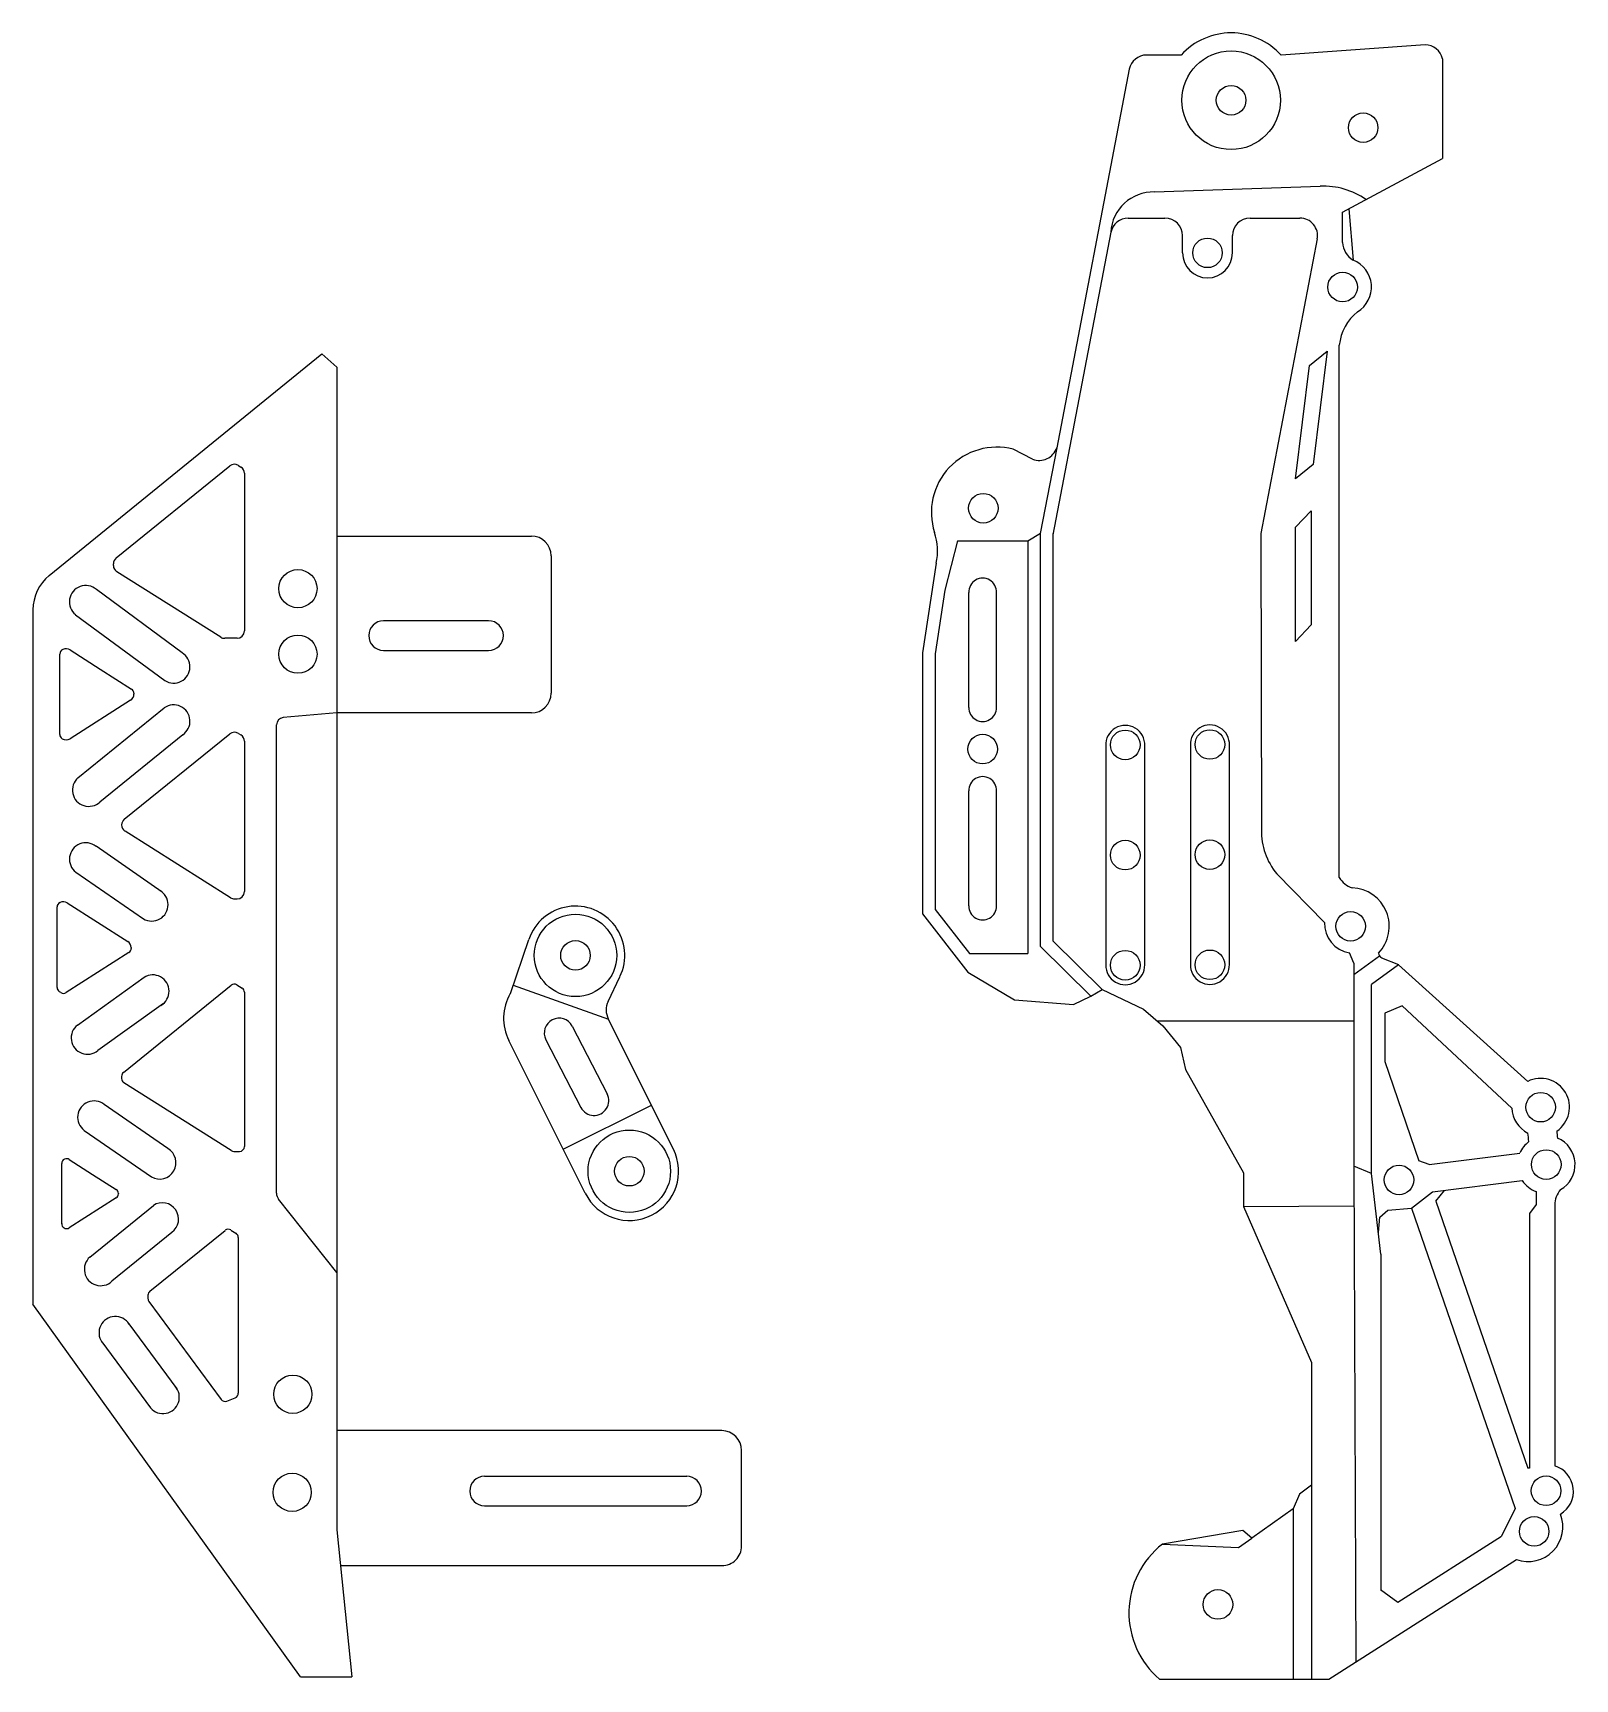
# Model space of a CAD drawing. Header units: inches. Extents: x -104 to 208, y 20 to 354.
import ezdxf

# ---------------------------------------------------------------- set-up
doc = ezdxf.new("R2010")
doc.units = ezdxf.units.IN
doc.header["$MEASUREMENT"] = 0
doc.layers.add('Addition', color=2, linetype='Continuous')

msp = doc.modelspace()

# ---------------------------------------------------------------- linework, layer by layer
for p, q in [((177.92, 352.04), (148.67, 349.97)), ((128.42, 349.97), (121.4, 349.97)), ((181.41, 349.21), (181.41, 328.98)), ((117.89, 347.07), (103.17, 270.25)), ((161.16, 318.12), (181.41, 328.98)), ((123, 322.19), (156.63, 323.35)), ((161.16, 311.96), (161.16, 318.12)), ((162.43, 318.79), (163.29, 308.34)), ((114.15, 314), (102.4, 252.63)), ((117.66, 316.9), (125.12, 316.9)), ((142.4, 316.9), (152.51, 316.9)), ((154.49, 316.79), (154.49, 316.79)), ((128.69, 309.83), (128.69, 313.32)), ((138.83, 309.83), (138.83, 313.32)), ((156.02, 312.65), (144.56, 252.87)), ((160.49, 183.07), (160.49, 291.09)), ((154.46, 286.95), (158.06, 289.89)), ((158.06, 289.89), (155.17, 266.89)), ((151.58, 263.95), (154.46, 286.95)), ((98.29, 267.96), (94.36, 269.99)), ((103.17, 270.25), (99.85, 252.87)), ((103.17, 270.25), (103.17, 270.25)), ((103.17, 270.25), (103.17, 270.25)), ((155.17, 266.89), (151.58, 263.95)), ((83.04, 251.4), (80.49, 241.42)), ((83.04, 251.4), (97.29, 251.4)), ((97.29, 251.4), (99.86, 252.93)), ((97.29, 251.4), (97.29, 167.64)), ((99.85, 252.87), (99.85, 252.87)), ((99.85, 252.87), (99.85, 169.19)), ((102.4, 252.87), (102.4, 170.25)), ((144.56, 252.87), (144.68, 192.24)), ((78.74, 246.86), (75.97, 228.66)), ((80.49, 241.42), (78.52, 228.46)), ((85.35, 217.59), (85.35, 240.91)), ((90.97, 217.59), (90.97, 240.91)), ((75.97, 228.66), (75.97, 175.74)), ((78.52, 228.46), (78.52, 176.61)), ((85.35, 177.33), (85.35, 200.65)), ((90.97, 177.33), (90.97, 200.65)), ((157.49, 173.98), (147.82, 183.84)), ((75.97, 175.74), (85.14, 163.9)), ((78.52, 176.61), (85.47, 167.64)), ((85.47, 167.64), (85.47, 167.64)), ((85.47, 167.64), (97.29, 167.64)), ((99.85, 169.19), (110.11, 158.99)), ((102.4, 170.25), (112.37, 160.35)), ((163.45, 165.69), (162.54, 167.82)), ((168.67, 167.15), (163.45, 163.33)), ((85.14, 163.9), (94.65, 158.3)), ((163.45, 165.69), (163.45, 124.5)), ((172.48, 165.39), (167.05, 161.41)), ((169.08, 166.77), (172.47, 165.41)), ((172.48, 165.39), (198.7, 141.71)), ((110.11, 158.99), (112.37, 160.35)), ((112.37, 160.35), (120.76, 156.37)), ((167.05, 123.04), (167.05, 161.41)), ((94.65, 158.3), (106.59, 157.32)), ((106.59, 157.32), (110.11, 158.99)), ((173.23, 157.03), (169.71, 155.56)), ((173.23, 157.03), (195.48, 136.32)), ((120.76, 156.37), (124.73, 152.97)), ((163.45, 153.97), (123.56, 153.97)), ((169.71, 155.56), (169.71, 145.75)), ((124.73, 152.97), (128.28, 148.57)), ((128.28, 148.57), (129.28, 144.17)), ((129.28, 144.17), (141.06, 123.17)), ((169.71, 145.75), (176.62, 125.59)), ((178.69, 124.89), (197.1, 127.19)), ((167.05, 123.04), (163.45, 124.5)), ((163.45, 124.5), (163.82, 23.92)), ((178.69, 124.89), (176.62, 125.59)), ((141.06, 123.17), (141.06, 116.36)), ((168.91, 106.66), (167.05, 123.04)), ((179.38, 119.32), (197.6, 121.59)), ((175.15, 116.03), (179.38, 119.32)), ((180.07, 117.44), (181.82, 119.62)), ((180.07, 117.44), (198.74, 63.22)), ((200.42, 119.37), (200.42, 116.72)), ((141.06, 116.36), (163.48, 116.45)), ((141.06, 116.36), (154.85, 84.67)), ((168.41, 111.06), (168.73, 114.15)), ((168.73, 114.15), (170.34, 115.62)), ((170.34, 115.62), (175.15, 116.03)), ((175.15, 116.03), (196.15, 55.05)), ((200.42, 116.72), (199.08, 114.93)), ((199.08, 114.93), (199.08, 63.25)), ((204.18, 116.65), (204.18, 63.69)), ((168.91, 106.66), (168.91, 38.61)), ((154.85, 84.67), (154.85, 59.83)), ((199.08, 63.25), (198.74, 63.22)), ((152.43, 58), (151.16, 55.02)), ((154.85, 59.83), (152.43, 58)), ((154.85, 59.83), (154.85, 20.46)), ((151.16, 55.02), (142.78, 49.06)), ((151.16, 55.02), (151.16, 20.46)), ((196.15, 55.05), (193.39, 49.48)), ((140.94, 50.62), (124.61, 47.84)), ((142.78, 49.06), (140.94, 50.62)), ((124.61, 47.84), (140.07, 47.13)), ((140.07, 47.13), (142.78, 49.06)), ((172.36, 36.04), (193.39, 49.48)), ((158.39, 20.46), (196.42, 44.75)), ((168.87, 38.64), (172.36, 36.04)), ((124.04, 20.46), (158.39, 20.46))]:
    msp.add_line(p, q)
msp.add_lwpolyline([(151.58, 230.97), (151.58, 254.15), (154.78, 257.51), (154.78, 234.33)], close=True)
for points in [[(121.04, 165.29), (121.04, 209.84, 1.040737), (113.12, 209.84), (113.12, 165.36, 1.016247), (121.04, 165.36)], [(138.21, 165.38), (138.21, 209.92, 1.040737), (130.29, 209.92), (130.29, 165.44, 1.016247), (138.21, 165.44)]]:
    msp.add_lwpolyline(points, format="xyb")
for centre, radius in [((138.55, 340.79), 10), ((138.55, 340.79), 3), ((165.33, 335.23), 3), ((133.76, 309.83), 3), ((161.16, 302.89), 3), ((88.29, 258.02), 3), ((88.16, 209.15), 3), ((117.08, 210), 3), ((134.25, 210.08), 3), ((117.08, 187.64), 3), ((134.25, 187.73), 3), ((162.79, 173.19), 3), ((117.08, 165.29), 3), ((134.25, 165.38), 3), ((201.33, 136.49), 3), ((202.46, 124.85), 3), ((172.6, 121.73), 3), ((202.42, 58.66), 3), ((200.01, 50.42), 3), ((135.88, 35.6), 3)]:
    msp.add_circle(centre, radius)
for centre, radius, start, end in [((138.55, 340.79), 13.67, 42.2153, 137.7847), ((177.92, 348.46), 3.57, 12.0371, 90), ((121.4, 346.4), 3.57, 90, 169.1548), ((122.78, 313.56), 8.64, 88.5105, 177.0878), ((157.25, 308.29), 15.08, 55.0736, 92.3738), ((117.66, 313.32), 3.57, 90, 169.1548), ((125.12, 313.32), 3.57, 360, 90), ((142.4, 313.32), 3.57, 90, 180), ((152.51, 313.32), 3.57, 349.1548, 90), ((165.54, 312.1), 4.38, 181.8531, 239.0498), ((133.76, 309.83), 5.07, 180, 0), ((161.16, 302.89), 5.85, 300.9675, 68.6961), ((161.16, 302.89), 5.85, 300.9675, 68.6961), ((170.51, 290.05), 10.08, 128.9899, 174.0496), ((91.03, 257.14), 13.27, 75.4912, 197.8113), ((99.63, 271.47), 3.75, 249.1372, 341.0591), ((67.8, 249.38), 11.22, 347.0135, 19.222), ((88.16, 241.02), 2.81, 357.7128, 182.2872), ((88.16, 217.55), 2.81, 179.0766, 0.9234), ((88.16, 200.76), 2.81, 357.7128, 182.2872), ((158.15, 192.5), 13.47, 178.9028, 219.9494), ((164.64, 185.65), 4.89, 211.9026, 251.4844), ((162.79, 173.19), 7.83, 316.0822, 87.8118), ((88.16, 177.29), 2.81, 179.0766, 0.9234), ((163.53, 173.78), 6.04, 178.0957, 260.52), ((169.87, 168), 1.46, 189.3194, 237.3704), ((201.33, 136.49), 5.85, 304.1267, 116.7305), ((201.33, 136.49), 5.85, 181.6649, 243.6339), ((179.8, 128.33), 19.16, 3.5135, 8.7757), ((215.49, 132.11), 10.9, 182.4311, 189.9914), ((202.46, 124.85), 5.85, 127.2472, 156.3513), ((202.46, 124.85), 5.85, 299.6747, 66.7799), ((202.46, 124.85), 5.85, 213.8402, 249.6147), ((208.9, 116.65), 4.72, 138.7407, 180.0534), ((202.61, 58.56), 5.37, 300.4886, 73.0195), ((198.82, 51.33), 7.01, 249.9469, 21.7305), ((135.49, 33.91), 17.67, 128.0049, 229.6191)]:
    msp.add_arc(centre, radius, start, end)
at = {"layer": 'Addition'}
for p, q in [((-101.13, 244.38), (-45.89, 289.36)), ((-42.84, 286.65), (-45.89, 289.36)), ((-42.84, 286.65), (-42.84, 50.75)), ((-87.57, 247.92), (-64.53, 266.6)), ((-62.78, 266.7), (-62.26, 266.37)), ((-61.56, 265.1), (-61.56, 233.12)), ((-42.84, 252.37), (-3.37, 252.37)), ((0.63, 248.37), (0.63, 220.48)), ((-88.13, 246.39), (-88.13, 246.76)), ((-66.36, 231.85), (-87.43, 245.12)), ((-74.21, 228.68), (-91.59, 241.54)), ((-104.45, 237.4), (-104.45, 96.51)), ((-95.82, 236.42), (-77.71, 223.04)), ((-12.03, 235.17), (-33.35, 235.17)), ((-63.06, 231.62), (-65.56, 231.62)), ((-99, 212.1), (-99, 228.44)), ((-98.42, 229.35), (-98.37, 229.37)), ((-96.93, 229.28), (-90.79, 225.37)), ((-33.35, 229.17), (-12.03, 229.17)), ((-90.79, 225.37), (-84.43, 221.31)), ((-83.97, 220.47), (-83.97, 220.32)), ((-84.66, 219.06), (-96.91, 211.25)), ((-95.32, 203.34), (-77.83, 217.52)), ((-55.06, 119.06), (-55.05, 214.04)), ((-42.84, 216.48), (-53.68, 215.54)), ((-3.37, 216.48), (-42.84, 216.48)), ((-98.51, 211.24), (-98.52, 211.25)), ((-74.08, 212.04), (-90.86, 198.41)), ((-85.92, 194.9), (-64.53, 212.24)), ((-62.78, 212.34), (-62.26, 212.01)), ((-61.56, 210.74), (-61.56, 180.24)), ((-64.38, 178.97), (-85.78, 192.52)), ((-78.22, 180.11), (-91.65, 189.42)), ((-95.72, 184.17), (-82.06, 174.72)), ((-99.56, 160.77), (-99.56, 177.11)), ((-98.99, 178.01), (-98.93, 178.04)), ((-97.49, 177.94), (-91.36, 174.03)), ((-63.58, 178.74), (-63.06, 178.74)), ((-91.36, 174.03), (-85.22, 170.13)), ((-7.63, 159.54), (-3.88, 170.52)), ((-84.99, 167.87), (-97.74, 159.75)), ((-84.53, 168.86), (-84.53, 168.71)), ((-95.43, 153.16), (-81.92, 162.84)), ((-86.11, 143.53), (-64.25, 161.24)), ((-63.09, 161.31), (-62.03, 160.64)), ((-7.04, 161.26), (12.26, 154.36)), ((12.19, 157.93), (14.6, 162.97)), ((-98.81, 159.74), (-99.09, 159.92)), ((-77.99, 157.51), (-91.27, 147.98)), ((-61.56, 159.8), (-61.56, 128.52)), ((25.45, 127.97), (12.22, 154.42)), ((4.92, 152.93), (12.01, 139.2)), ((7.56, 119.02), (-7.94, 150.02)), ((-0.41, 150.18), (6.67, 136.45)), ((-86.48, 142.75), (-86.48, 142.29)), ((-64.26, 127.67), (-86.02, 141.45)), ((-77.09, 128.1), (-90.01, 137.04)), ((3.09, 127.97), (20.98, 136.91)), ((-94.08, 131.79), (-80.42, 122.34)), ((-63.72, 127.52), (-62.56, 127.52)), ((-98.6, 112.85), (-98.6, 125.04)), ((-97.09, 125.88), (-92.34, 122.85)), ((-92.34, 122.85), (-87.59, 119.82)), ((-87.59, 118.07), (-97.08, 112.02)), ((-87.13, 118.98), (-87.13, 118.92)), ((-42.84, 102.95), (-54.63, 117.82)), ((-92.91, 106.08), (-80.03, 116.57)), ((-76.26, 111.09), (-88.44, 101.16)), ((-80.75, 99.14), (-65.49, 111.5)), ((-64.33, 111.57), (-63.27, 110.9)), ((-62.8, 110.06), (-62.8, 78.46)), ((-81.12, 98.36), (-81.12, 97.67)), ((-80.93, 97.08), (-66.29, 77.19)), ((-50.18, 20.91), (-104.45, 96.51)), ((-75.23, 79.35), (-84.93, 92.5)), ((-90.49, 88.85), (-80.61, 75.49)), ((-65.12, 76.86), (-63.43, 77.53)), ((35.28, 70.86), (-42.84, 70.86)), ((39.28, 47.47), (39.28, 66.86)), ((-12.87, 61.61), (28.13, 61.61)), ((-12.87, 55.61), (28.13, 55.61)), ((-42.84, 50.75), (-39.81, 20.91)), ((-42.1, 43.48), (35.28, 43.47)), ((-50.18, 20.91), (-39.81, 20.91))]:
    msp.add_line(p, q, dxfattribs=at)
for centre, radius in [((-50.72, 241.7), 3.88), ((-50.72, 228.41), 3.88), ((5.58, 167.29), 8.36), ((5.58, 167.29), 3), ((16.5, 123.5), 8.36), ((16.5, 123.5), 3), ((-51.74, 78.24), 3.88), ((-51.88, 58.34), 3.88)]:
    msp.add_circle(centre, radius, dxfattribs=at)
for centre, radius, start, end in [((-63.58, 265.43), 1.5, 57.7785, 129.0223), ((-63.06, 265.1), 1.5, 0.0004, 57.7785), ((-3.37, 248.37), 4, 0, 90), ((-86.63, 246.76), 1.5, 129.0223, 180), ((-95.45, 237.4), 9, 129.1513, 180), ((-86.63, 246.39), 1.5, 180, 237.7785), ((-93.74, 239.01), 3.32, 49.637, 231.219), ((-33.35, 232.17), 3, 90, 270), ((-12.03, 232.17), 3, 270, 90), ((-65.56, 233.12), 1.5, 237.7785, 270.0004), ((-63.06, 233.12), 1.5, 270.0004, 0.0004), ((-98, 228.44), 1, 114.9781, 180), ((-97.73, 228.01), 1.5, 57.489, 114.9781), ((-75.92, 225.84), 3.32, 237.3825, 58.9645), ((-84.97, 220.47), 1, 0, 57.489), ((-3.37, 220.48), 4, 270, 0), ((-85.47, 220.32), 1.5, 302.511, 0), ((-75.92, 214.81), 3.32, 303.6181, 125.2001), ((-53.55, 214.04), 1.5, 94.969, 179.9965), ((-98, 212.1), 1, 180, 238.1855), ((-97.72, 212.51), 1.5, 238.1855, 302.511), ((-63.58, 211.07), 1.5, 57.7785, 129.0223), ((-63.06, 210.74), 1.5, 359.9966, 57.7785), ((-93.13, 200.84), 3.32, 131.3636, 312.9456), ((-84.68, 193.58), 1.82, 133.4425, 173.5276), ((-84.98, 193.78), 1.5, 180, 237.6708), ((-93.73, 186.82), 3.32, 51.4352, 233.0172), ((-80.36, 177.57), 3.32, 239.1807, 60.7627), ((-98.56, 177.11), 1, 114.9781, 180), ((-98.3, 176.68), 1.5, 57.489, 114.9781), ((-63.58, 180.24), 1.5, 237.6708, 269.9966), ((-63.06, 180.24), 1.5, 269.9966, 359.9966), ((5.58, 167.29), 10, 334.4283, 161.1421), ((-86.03, 168.86), 1.5, 0, 57.489), ((-85.53, 168.71), 1, 302.511, 0), ((-98.56, 160.77), 1, 180, 238.1855), ((-80.17, 160.01), 3.32, 300.2227, 121.8047), ((-63.62, 160.47), 1, 57.7785, 129.0223), ((-62.56, 159.8), 1, 359.9966, 57.7785), ((-98.28, 160.59), 1, 238.1855, 302.511), ((1, 154.5), 10, 149.7118, 206.5651), ((15.8, 156.21), 4, 154.4283, 206.5651), ((2.25, 151.56), 3, 27.2901, 207.2901), ((-93.38, 150.54), 3.32, 127.9682, 309.5502), ((-85.48, 142.75), 1, 129.0223, 180), ((-85.48, 142.29), 1, 180, 237.6708), ((-92.08, 134.44), 3.32, 51.4352, 233.0172), ((9.34, 137.82), 3, 207.2901, 27.2901), ((-78.77, 125.23), 3.32, 240.3184, 59.6249), ((-63.72, 128.52), 1, 237.6708, 269.9966), ((-62.56, 128.52), 1, 269.9966, 359.9966), ((16.5, 123.5), 10, 206.5651, 26.5651), ((-97.79, 125.16), 0.819, 108.2976, 188.2601), ((-97.62, 125.03), 1, 57.489, 114.9781), ((-88.13, 118.98), 1, 0, 57.489), ((-88.13, 118.92), 1, 302.511, 0), ((-78.23, 113.78), 3.32, 306.181, 122.8653), ((-53.06, 119.06), 2, 179.9965, 218.4097), ((-97.81, 112.74), 0.797, 171.5147, 246.6913), ((-97.62, 112.87), 1, 238.1855, 302.511), ((-64.86, 110.73), 1, 57.7785, 129.0223), ((-63.8, 110.06), 1, 359.9966, 57.7785), ((-90.71, 103.59), 3.32, 131.4776, 313.0596), ((-80.12, 98.36), 1, 129.0223, 180), ((-80.12, 97.67), 1, 180, 216.3412), ((-87.74, 90.71), 3.32, 32.5463, 214.1283), ((-78.08, 77.64), 3.32, 220.2918, 41.8738), ((-65.49, 77.79), 1, 216.3412, 291.6694), ((-63.8, 78.46), 1, 291.6694, 359.9966), ((35.28, 66.86), 4, 0, 90), ((-12.87, 58.61), 3, 90, 270), ((28.13, 58.61), 3, 270, 90), ((35.28, 47.47), 4, 269.9974, 0)]:
    msp.add_arc(centre, radius, start, end, dxfattribs=at)

doc.saveas('drawing.dxf')
